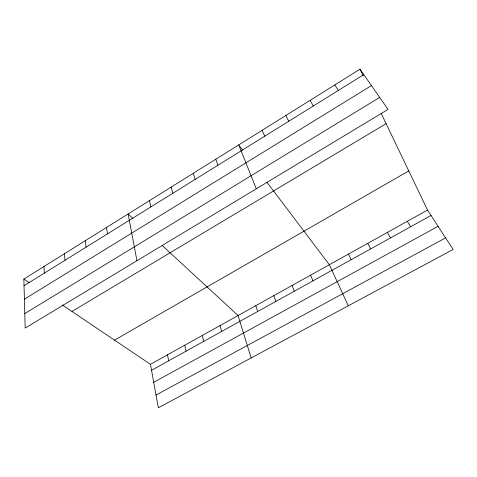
<?xml version="1.0" encoding="UTF-8"?>
<svg xmlns="http://www.w3.org/2000/svg" width="477" height="477" viewBox="0 0 477 477"><rect width="100%" height="100%" fill="white"/><g stroke="black" fill="none" stroke-linecap="round" stroke-linejoin="round"><path stroke-width="0.72" d="M23.85 279.063L360.004 69.201L388.051 109.394L25.186 328.081L23.85 279.063L29.276 282.712M24.035 285.729L363.784 74.627M24.399 299.18L371.446 85.604M24.792 313.568L379.686 97.415M71.949 311.457L386.108 123.668M114.54 340.137L408.759 170.921M150.44 364.315L427.523 210.065L453.15 249.465L158.334 407.799L150.44 364.315L62.213 304.898M151.525 370.301L431.029 215.461M153.707 382.304L438.083 226.307M156.021 395.045L445.601 237.862M133.023 218.526L128.104 213.976L136.947 260.722M162.156 245.434L238.053 315.541L251.164 357.941M242.668 150.13L238.727 144.919L256.298 188.797M266.971 182.256L329.351 264.717L348.282 305.787M334.824 84.924L338.306 90.457M407.298 221.322L410.614 226.772M387.378 232.412L390.508 237.91M310.116 100.349L313.306 105.989M367.749 243.342L370.701 248.881M285.872 115.482L288.782 121.23M348.413 254.104L351.179 259.697M360.004 69.201L363.182 75.837M381.063 113.144L427.523 210.065M262.082 130.334L264.723 136.178M310.563 275.175L312.995 280.852M292.049 285.484L294.315 291.197M273.792 295.645L275.903 301.398M215.795 159.229L217.923 165.257M255.797 305.662L257.747 311.457M193.28 173.288L195.159 179.4M220.028 325.576L221.68 331.437M171.165 187.091L172.811 193.286M202.26 335.468L203.762 341.365M184.742 345.223L186.102 351.144M149.444 200.656L150.863 206.923M167.469 354.834L168.691 360.791M106.502 227.463L107.486 233.879M85.288 240.706L86.063 247.187M64.449 253.716L65.015 260.263M43.973 266.5L44.343 273.112"/></g></svg>
